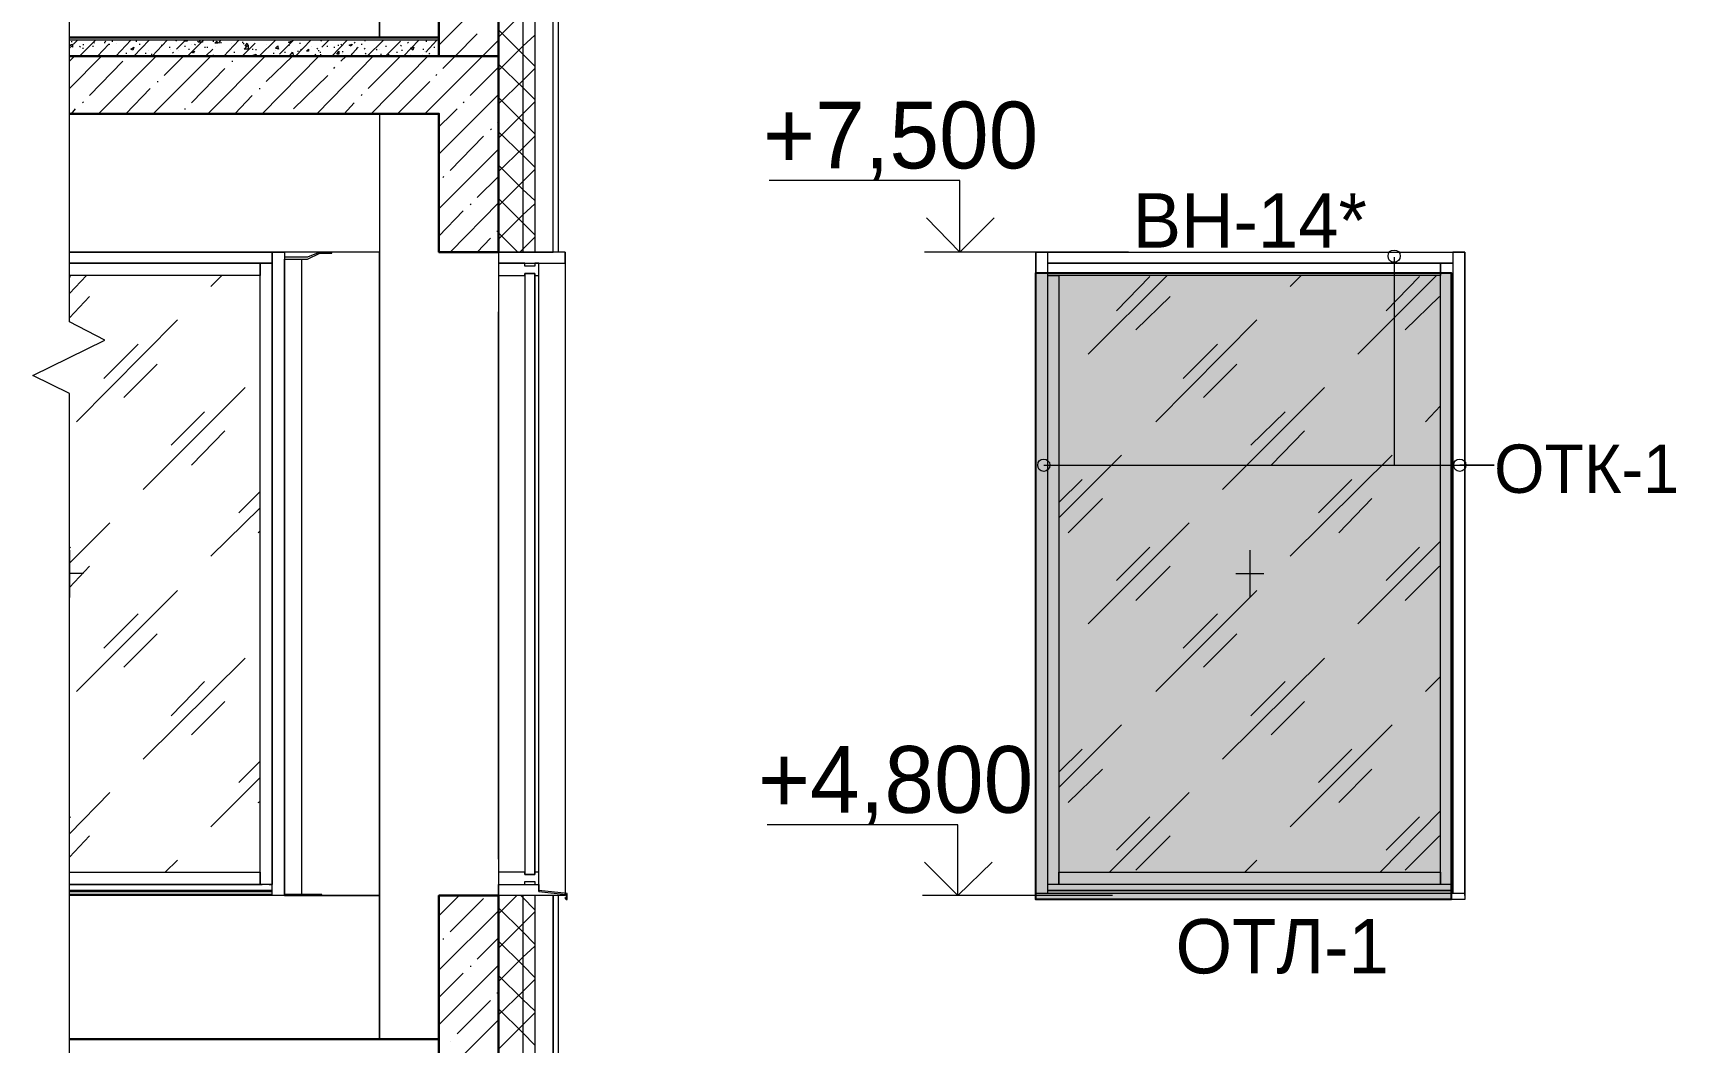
# Model space of a CAD drawing. Header units: millimetres. Extents: x 2294 to 908349, y -83289 to 219220.
# Drawn here: x 334129 to 341268, y -33109 to -28741 of the extents above; entities that cross this region are included whole.
import ezdxf

# ---------------------------------------------------------------- set-up
doc = ezdxf.new("R2010")
doc.units = ezdxf.units.MM
doc.layers.add('PDF _Геометрия', color=7, linetype='Continuous')
doc.layers.add('PDF _Текст', color=7, linetype='Continuous')

msp = doc.modelspace()

# ---------------------------------------------------------------- hatches: boundary and pattern name
at = {"transparency": 33554551}
h = msp.add_hatch(color=3, dxfattribs=at)
h.dxf.hatch_style = 1
h.paths.add_polyline_path([(338469.7020129045, -29778.73379873624), (340268.7523911451, -29778.73379873624), (340268.7523911451, -32492.125075093), (338469.7020129045, -32492.125075093)])

# ---------------------------------------------------------------- linework, layer by layer
msp.add_lwpolyline([(338469.7020129045, -29778.73379873624), (340268.7523911451, -29778.73379873624), (340268.7523911451, -32492.125075093), (338469.7020129045, -32492.125075093)], close=True)
at = {"layer": 'PDF _Геометрия', "lineweight": 9}
for points in [[(334286.1055763871, -38240.74504799163), (334286.1055763871, -30301.96643903991), (334128.7289079153, -30223.27810480492), (334439.1106707421, -30070.27301044809), (334286.1055763871, -29991.5846762131), (334286.1055763871, -22057.17764137546)], [(336380.0895817489, -29689.946061661), (336380.0895817489, -28138.03724771598), (336432.5484713023, -28138.03724771598), (336432.5484713023, -28059.34891348099), (336432.5484713023, -26743.50510219438), (336432.5484713023, -25427.66129086027), (336432.5484713023, -25348.97295667278), (336380.0895817489, -25348.97295667278), (336380.0895817489, -23158.81432057219), (336401.9474523184, -23158.81432057219), (336401.9474523184, -25348.97295667278)], [(336248.9423580565, -23263.73209958384), (336248.9423580565, -25969.73648227891), (336248.9423580565, -28138.03724771598), (336248.9423580565, -29689.946061661)], [(336380.0895817489, -23263.73209958384), (336301.4012475149, -23263.73209958384), (336301.4012475149, -25969.73648227891), (336301.4012475149, -28138.03724771598), (336301.4012475149, -29689.946061661)], [(335628.1788324029, -28138.03724771598), (335628.1788324029, -28758.80077327462), (335628.1788324029, -24750.06730168173)], [(336401.9474523184, -28138.03724771598), (336401.9474523184, -29689.946061661)], [(334286.1055763871, -28841.86068167118), (335886.1017056764, -28841.86068167118), (335886.1017056764, -28771.91549566342), (335886.1017056764, -28763.17234743619), (335886.1017056764, -28758.80077327462), (334286.1055763871, -28758.80077327462)], [(335886.1017056764, -28763.17234743619), (334286.1055763871, -28763.17234743619)], [(335886.1017056764, -28771.91549566342), (334286.1055763871, -28771.91549566342)], [(335628.1788324029, -29091.04040671745), (335628.1788324029, -33095.4023041972), (335628.1788324029, -32474.63877859106), (334286.1055763871, -32474.63877859106)], [(334286.1055763871, -29091.04040671745), (335628.1788324029, -29091.04040671745), (335628.1788324029, -29689.946061661), (334286.1055763871, -29689.946061661), (335138.5625305367, -29689.946061661), (335164.7919752193, -29689.946061661), (335164.7919752193, -29738.03337705275), (335138.5625305367, -29738.03337705275), (334286.1055763871, -29738.03337705275), (335112.3330857609, -29738.03337705275), (335112.3330857609, -29790.49226655858), (334286.1055763871, -29790.49226655858)], [(338871.8868324016, -29689.946061661), (338268.6096032974, -29689.946061661), (338141.8339536232, -29689.946061661), (338141.8339536232, -29379.56429888168), (337315.6064441544, -29379.56429888168)], [(336432.5484713023, -29689.946061661), (336432.5484713023, -29764.26282178191), (336432.5484713023, -31080.10663306946), (336432.5484713023, -32400.32201851672), (336432.5484713023, -32465.89563036384), (336432.5484713023, -32474.63877859106), (336144.024579138, -32474.63877859106), (336144.024579138, -32426.55146324588), (336257.6855062828, -32426.55146324588), (336301.4012475149, -32426.55146324588), (336318.8875439693, -32426.55146324588), (336318.8875439693, -31080.10663306946), (336318.8875439693, -29738.03337705275)], [(338299.2106220932, -29689.946061661), (337988.8288593614, -29689.946061661)], [(338522.1609023628, -32465.89563036384), (338522.1609023628, -32400.32201851672), (338522.1609023628, -29764.26282178191), (338522.1609023628, -29689.946061661), (338469.7020129045, -29689.946061661), (338469.7020129045, -29764.26282178191), (338469.7020129045, -32400.32201851672), (338469.7020129045, -32474.63877859106), (338469.7020129045, -29689.946061661), (340327.6210156572, -29689.946061661), (340327.6210156572, -32474.63877859106), (340327.6210156572, -32400.32201851672), (340327.6210156572, -29764.26282178191), (340327.6210156572, -29689.946061661), (340275.1621261989, -29689.946061661), (340275.1621261989, -29764.26282178191), (340275.1621261989, -32400.32201851672), (340275.1621261989, -32465.89563036384)], [(335151.677252878, -32426.55146324588), (335164.7919752193, -32426.55146324588), (335112.3330857609, -32426.55146324588), (335112.3330857609, -29764.26282178191), (335112.3330857609, -29738.03337705275), (335164.7919752193, -29738.03337705275), (335164.7919752193, -29764.26282178191), (335164.7919752193, -32426.55146324588), (334286.1055763871, -32426.55146324588)], [(336144.024579138, -29738.03337705275), (336144.024579138, -31080.10663306946), (336144.024579138, -32426.55146324588), (336144.024579138, -32474.63877859106)], [(340021.6108269435, -29711.80393232359), (340021.6108269435, -30612.34820181923), (340454.3966651433, -30612.34820181923), (340305.7631448996, -30612.34820181923)], [(334286.1055763871, -29869.18060079357), (334360.4223365081, -29790.49226655858)], [(334286.1055763871, -29799.2354147858), (334290.4771505003, -29794.86384062516)], [(334898.1259538126, -29838.57958190376), (334946.2132690628, -29790.49226655858)], [(336257.6855062828, -29790.49226655858), (336257.6855062828, -31080.10663306946), (336257.6855062828, -32374.09257374005)], [(336301.4012475149, -29790.49226655858), (336301.4012475149, -31080.10663306946), (336301.4012475149, -32374.09257374005)], [(338697.0238673822, -30131.47504822863), (339038.0066490048, -29790.49226655858)], [(338819.4279429433, -29943.49736086791), (338963.6898889788, -29794.86384062516)], [(339571.3386921012, -29838.57958190376), (339619.4260075414, -29790.49226655858)], [(339864.2341584736, -30131.47504822863), (340205.2169400961, -29790.49226655858)], [(339986.6382339397, -29943.49736086791), (340130.9001800683, -29794.86384062516)], [(334286.1055763871, -29974.09837975865), (334373.5370589425, -29882.29532313487)], [(338902.4878511974, -30026.55726921698), (339051.1213714411, -29882.29532313487)], [(340069.6981421937, -30026.55726921698), (340218.3316625324, -29882.29532313487)], [(334316.706595276, -30424.37051445851), (334753.8640076839, -29982.84152798587)], [(336144.024579138, -32317.26211012108), (336144.024579138, -29947.86893498199)], [(338989.9193337546, -30424.37051445851), (339427.0767460675, -29982.84152798587)], [(334434.739096629, -30236.39282719279), (334583.3726168727, -30087.75930695003)], [(339107.9518351075, -30236.39282719279), (339256.5853551612, -30087.75930695003)], [(334522.1705789962, -30319.45273549436), (334666.4325251267, -30175.19078941224)], [(339195.3833174747, -30319.45273549436), (339339.6452636053, -30175.19078941224)], [(334605.2304874402, -30717.26598078338), (335046.7594738663, -30275.73699431075)], [(339278.4432259188, -30717.26598078338), (339719.9722123449, -30275.73699431075)], [(334727.6345630013, -30524.91671935702), (334871.8965090369, -30380.6547732749)], [(339400.8473012899, -30524.91671935702), (339549.4808215336, -30380.6547732749)], [(340157.1296248459, -30424.37051445851), (340222.7032366456, -30354.42532854574)], [(334815.0660453686, -30612.34820181923), (334959.3279914991, -30463.71468157647)], [(339488.2787838471, -30612.34820181923), (339632.5407299758, -30463.71468157647)], [(338504.6746060033, -30612.34820181923), (340454.3966651433, -30612.34820181923)], [(338570.248217803, -30839.67005629698), (338841.2858135109, -30568.63246058812)], [(339571.3386921012, -31005.78987294761), (340012.8676787172, -30568.63246058812)], [(338570.248217803, -30774.09644440329), (338670.7944226065, -30673.55023955228)], [(339693.7427676623, -30817.81218563439), (339838.0047136978, -30673.55023955228)], [(335020.5300291837, -30817.81218563439), (335112.3330857609, -30726.00912901061)], [(338609.59238492, -30905.2436681441), (338758.2259050687, -30756.61014790135)], [(339781.1742500295, -30905.2436681441), (339925.43619616, -30756.61014790135)], [(334898.1259538126, -31005.78987294761), (335112.3330857609, -30795.95431501837)], [(334286.1055763871, -31036.39089183742), (334460.9685413116, -30861.5279268655)], [(335103.5899375328, -30905.2436681441), (335112.3330857609, -30896.50051986938)], [(338697.0238673822, -31298.68533927249), (339134.1812797901, -30861.5279268655)], [(334286.1055763871, -30970.81727999123), (334290.4771505003, -30966.44570587715)], [(334286.1055763871, -30979.56042821845), (334286.1055763871, -31185.02441203361)], [(338819.4279429433, -31110.70765195927), (338963.6898889788, -30966.44570587715)], [(339396.4757272718, -30979.56042821845), (339396.4757272718, -31185.02441203361)], [(339864.2341584736, -31298.68533927249), (340222.7032366456, -30940.21626110049)], [(339986.6382339397, -31110.70765195927), (340130.9001800683, -30966.44570587715)], [(334286.1055763871, -31141.30867080251), (334373.5370589425, -31049.50561422622)], [(338902.4878511974, -31198.13913442148), (339051.1213714411, -31049.50561422622)], [(340069.6981421937, -31198.13913442148), (340218.3316625324, -31049.50561422622)], [(334347.3076141668, -31080.10663306946), (334286.1055763871, -31080.10663306946)], [(339335.2736893953, -31080.10663306946), (339457.6777649564, -31080.10663306946)], [(334316.706595276, -31591.58080554986), (334753.8640076839, -31154.42339319037)], [(338989.9193337546, -31591.58080554986), (339427.0767460675, -31154.42339319037)], [(334434.739096629, -31403.60311823664), (334583.3726168727, -31254.96959804138)], [(339107.9518351075, -31403.60311823664), (339256.5853551612, -31254.96959804138)], [(334522.1705789962, -31486.66302658571), (334666.4325251267, -31342.40108050359)], [(339195.3833174747, -31486.66302658571), (339339.6452636053, -31342.40108050359)], [(334605.2304874402, -31884.47627187474), (335046.7594738663, -31447.31885946775)], [(339278.4432259188, -31884.47627187474), (339719.9722123449, -31447.31885946775)], [(334727.6345630013, -31696.49858451402), (334871.8965090369, -31547.86506436625)], [(339400.8473012899, -31696.49858451402), (339549.4808215336, -31547.86506436625)], [(340157.1296248459, -31591.58080554986), (340222.7032366456, -31526.00719370274)], [(334815.0660453686, -31779.55849291058), (334959.3279914991, -31635.29654682847)], [(339488.2787838471, -31779.55849291058), (339632.5407299758, -31635.29654682847)], [(338570.248217803, -32006.88034734083), (338841.2858135109, -31735.84275163198)], [(339571.3386921012, -32177.37173819961), (340012.8676787172, -31735.84275163198)], [(335020.5300291837, -31985.02247672575), (335112.3330857609, -31893.21942010196)], [(338570.248217803, -31941.30673549464), (338670.7944226065, -31840.76053059613)], [(339693.7427676623, -31985.02247672575), (339838.0047136978, -31840.76053059613)], [(334898.1259538126, -32177.37173819961), (335112.3330857609, -31963.16460610973)], [(338609.59238492, -32072.45395918796), (338758.2259050687, -31928.19201310584)], [(339781.1742500295, -32072.45395918796), (339925.43619616, -31928.19201310584)], [(334286.1055763871, -32207.97275704285), (334460.9685413116, -32028.73821795685)], [(338788.8269239594, -32374.09257374005), (339134.1812797901, -32028.73821795685)], [(335103.5899375328, -32072.45395918796), (335112.3330857609, -32068.08238507388)], [(339960.4087892589, -32374.09257374005), (340222.7032366456, -32107.42655219184)], [(334286.1055763871, -32138.02757108165), (334290.4771505003, -32133.65599692101)], [(338801.9416463939, -32474.63877859106), (338303.5821962063, -32474.63877859106), (338133.090805395, -32474.63877859106), (338133.090805395, -32168.62858992489), (337306.8632960212, -32168.62858992489)], [(338819.4279429433, -32277.91794300312), (338963.6898889788, -32133.65599692101)], [(339986.6382339397, -32277.91794300312), (340130.9001800683, -32133.65599692101)], [(334286.1055763871, -32308.51896189293), (334373.5370589425, -32216.71590531757)], [(338902.4878511974, -32365.34942546533), (339051.1213714411, -32216.71590531757)], [(340069.6981421937, -32365.34942546533), (340218.3316625324, -32216.71590531757)], [(334701.4051182256, -32374.09257374005), (334753.8640076839, -32321.63368428173)], [(339374.6178565142, -32374.09257374005), (339427.0767460675, -32321.63368428173)], [(334286.1055763871, -32374.09257374005), (335112.3330857609, -32374.09257374005), (335112.3330857609, -32426.55146324588), (334286.1055763871, -32426.55146324588), (335112.3330857609, -32426.55146324588), (335121.0762340822, -32426.55146324588)], [(335164.7919752193, -32470.26720447699), (334286.1055763871, -32470.26720447699)], [(336248.9423580565, -32474.63877859106), (336248.9423580565, -34026.54759258265)], [(336301.4012475149, -32474.63877859106), (336301.4012475149, -34026.54759258265)], [(336380.0895817489, -32474.63877859106), (336380.0895817489, -34026.54759258265), (336432.5484713023, -34026.54759258265), (336432.5484713023, -34100.86435265699), (336432.5484713023, -35421.07973805768), (336432.5484713023, -36736.92354939179), (336432.5484713023, -36815.61188362679), (336380.0895817489, -36815.61188362679), (336380.0895817489, -37383.91651972709)], [(336401.9474523184, -32474.63877859106), (336401.9474523184, -34026.54759258265)], [(338290.4674738669, -32474.63877859106), (337980.0857111332, -32474.63877859106)], [(340327.6210156572, -32461.52405620227), (340327.6210156572, -32465.89563036384), (338469.7020129045, -32465.89563036384), (338469.7020129045, -32461.52405620227)], [(340327.6210156572, -32465.89563036384), (340327.6210156572, -32492.125075093), (338469.7020129045, -32492.125075093), (338469.7020129045, -32465.89563036384)], [(340275.1621261989, -32426.55146324588), (338522.1609023628, -32426.55146324588)], [(340275.1621261989, -32452.78090797504), (338522.1609023628, -32452.78090797504), (340275.1621261989, -32452.78090797504)], [(340275.1621261989, -32452.78090797504), (338522.1609023628, -32452.78090797504)], [(338469.7020129045, -32492.125075093), (338469.7020129045, -32483.38192681829)], [(340327.6210156572, -32483.38192681829), (340327.6210156572, -32492.125075093)], [(334286.1055763871, -33178.46221254626), (335886.1017056764, -33178.46221254626), (335886.1017056764, -33112.88860065164), (335886.1017056764, -33099.77387831034), (335886.1017056764, -33095.4023041972), (334286.1055763871, -33095.4023041972)], [(335886.1017056764, -33099.77387831034), (334286.1055763871, -33099.77387831034)], [(335781.1839266648, -33095.4023041972), (335886.1017056764, -33095.4023041972)]]:
    msp.add_lwpolyline(points, dxfattribs=at)
for points in [[(336144.024579138, -23263.73209958384), (336144.024579138, -25969.73648227891), (336144.024579138, -28138.03724771598), (336144.024579138, -29689.946061661), (336248.9423580565, -29689.946061661), (336301.4012475149, -29689.946061661), (336380.0895817489, -29689.946061661), (336380.0895817489, -28138.03724771598), (336380.0895817489, -25969.73648227891), (336380.0895817489, -23263.73209958384), (336301.4012475149, -23263.73209958384), (336248.9423580565, -23263.73209958384)], [(335217.2508647726, -32400.32201851672), (335217.2508647726, -32474.63877859106), (335164.7919752193, -32474.63877859106), (335164.7919752193, -32400.32201851672), (335164.7919752193, -29764.26282178191), (335164.7919752193, -29689.946061661), (335217.2508647726, -29689.946061661), (335217.2508647726, -29764.26282178191)], [(335628.1788324029, -32474.63877859106), (335628.1788324029, -29689.946061661), (335217.2508647726, -29689.946061661), (335217.2508647726, -32474.63877859106)], [(335317.7970696692, -29720.54708055081), (335370.2559591294, -29694.31763582164), (335422.7148486809, -29694.31763582164), (335422.7148486809, -29689.946061661), (335370.2559591294, -29689.946061661), (335317.7970696692, -29711.80393232359), (335217.2508647726, -29711.80393232359), (335217.2508647726, -29720.54708055081)], [(338522.1609023628, -29689.946061661), (338544.0187731204, -29689.946061661), (340248.9326814213, -29689.946061661), (340275.1621261989, -29689.946061661), (340275.1621261989, -29738.03337705275), (340248.9326814213, -29738.03337705275), (338544.0187731204, -29738.03337705275), (338522.1609023628, -29738.03337705275)], [(335291.5676248935, -29720.54708055081), (335291.5676248935, -32470.26720447699), (335217.2508647726, -32470.26720447699), (335217.2508647726, -29720.54708055081)], [(340222.7032366456, -29790.49226655858), (338522.1609023628, -29790.49226655858), (338522.1609023628, -29738.03337705275), (340222.7032366456, -29738.03337705275)], [(340222.7032366456, -29764.26282178191), (340222.7032366456, -29738.03337705275), (340275.1621261989, -29738.03337705275), (340275.1621261989, -29764.26282178191), (340275.1621261989, -32426.55146324588), (340222.7032366456, -32426.55146324588)], [(336257.6855062828, -29781.74911828386), (336257.6855062828, -32382.83572201477), (336301.4012475149, -32382.83572201477), (336301.4012475149, -29781.74911828386)], [(338522.1609023628, -32426.55146324588), (338522.1609023628, -29790.49226655858), (338570.248217803, -29790.49226655858), (338570.248217803, -32426.55146324588)], [(340222.7032366456, -32426.55146324588), (338570.248217803, -32426.55146324588), (338570.248217803, -32374.09257374005), (340222.7032366456, -32374.09257374005)], [(334286.1055763871, -32452.78090797504), (335164.7919752193, -32452.78090797504)], [(334286.1055763871, -32457.15248208912), (335164.7919752193, -32457.15248208912)], [(335378.9991073557, -32474.63877859106), (335378.9991073557, -32470.26720447699), (335217.2508647726, -32470.26720447699), (335217.2508647726, -32474.63877859106)], [(336144.024579138, -32474.63877859106), (336144.024579138, -34026.54759258265), (336248.9423580565, -34026.54759258265), (336301.4012475149, -34026.54759258265), (336380.0895817489, -34026.54759258265), (336380.0895817489, -32474.63877859106), (336301.4012475149, -32474.63877859106), (336248.9423580565, -32474.63877859106)], [(336318.8875439693, -32452.78090797504), (336318.8875439693, -32457.15248208912), (336318.8875439693, -32452.78090797504), (336318.8875439693, -32426.55146324588)], [(336441.2916194354, -32465.89563036384), (336318.8875439693, -32452.78090797504), (336318.8875439693, -32457.15248208912), (336436.9200453223, -32470.26720447699), (336436.9200453223, -32492.125075093), (336432.5484713023, -32483.38192681829), (336432.5484713023, -32487.75350097893), (336436.9200453223, -32492.125075093), (336441.2916194354, -32492.125075093)]]:
    msp.add_lwpolyline(points, close=True, dxfattribs=at)
at = {"layer": 'PDF _Геометрия', "lineweight": 30}
for points in [[(336144.024579138, -28841.86068167118), (336144.024579138, -28138.03724771598), (335886.1017056764, -28138.03724771598), (335886.1017056764, -28841.86068167118)], [(336144.024579138, -33178.46221254626), (336144.024579138, -32474.63877859106), (335886.1017056764, -32474.63877859106), (335886.1017056764, -33178.46221254626)]]:
    msp.add_lwpolyline(points, close=True, dxfattribs=at)
at = {"layer": 'PDF _Геометрия', "color": 250, "lineweight": 9, "true_color": 0x1d1d1d}
for points in [[(335886.1017056764, -28793.7733662785), (336144.024579138, -28535.85049295845)], [(336144.024579138, -28758.80077327462), (336248.9423580565, -28653.88299431046), (336301.4012475149, -28601.42410480464)], [(335903.5880022258, -28894.31957112951), (335956.0468916842, -28841.86068167118), (336052.2215224677, -28745.68605088675)], [(336301.4012475149, -28885.57642290229), (336248.9423580565, -28833.11753339646), (336144.024579138, -28728.19975443231)], [(336144.024579138, -28903.06271935673), (336248.9423580565, -28798.14494039258), (336301.4012475149, -28750.0576250474)], [(334286.1055763871, -28806.8880886673), (334290.4771505003, -28802.51651455322)], [(334294.8487247084, -28776.28706977656), (334294.8487247084, -28780.65864393814)], [(334303.5918728416, -28789.40179216536), (334321.078169391, -28771.91549566342)], [(334329.8213176173, -28841.86068167118), (334399.7665036251, -28771.91549566342)], [(334329.8213176173, -28798.14494039258), (334334.1928918255, -28802.51651455322)], [(334342.9360399586, -28806.8880886673), (334347.3076141668, -28806.8880886673)], [(334347.3076141668, -28793.7733662785), (334347.3076141668, -28789.40179216536)], [(334386.6517812838, -28798.14494039258), (334391.0233553038, -28798.14494039258)], [(334391.0233553038, -28780.65864393814), (334395.3949295119, -28785.03021800471)], [(334408.5096518532, -28841.86068167118), (334456.5969671984, -28789.40179216536), (334460.9685413116, -28789.40179216536)], [(334439.1106707421, -28785.03021800471), (334439.1106707421, -28780.65864393814), (334443.4822447621, -28776.28706977656)], [(334439.1106707421, -28841.86068167118), (334439.1106707421, -28837.48910751054)], [(334469.7116895379, -28776.28706977656), (334474.083263746, -28776.28706977656)], [(334487.1979860873, -28841.86068167118), (334552.7715979819, -28771.91549566342)], [(334491.5695602954, -28785.03021800471), (334491.5695602954, -28785.03021800471)], [(334530.9137274143, -28828.74595928239), (334535.2853014325, -28828.74595928239)], [(334565.8863203232, -28841.86068167118), (334631.4599322178, -28771.91549566342)], [(334574.6294685495, -28776.28706977656), (334579.0010426645, -28776.28706977656)], [(334587.7441908908, -28789.40179216536), (334592.1157650989, -28789.40179216536)], [(334613.9736356684, -28828.74595928239), (334618.3452097815, -28828.74595928239)], [(334627.0883580078, -28815.63123689452), (334627.0883580078, -28815.63123689452)], [(334640.2030803491, -28833.11753339646), (334644.5746545573, -28833.11753339646)], [(334644.5746545573, -28841.86068167118), (334710.1482664519, -28771.91549566342)], [(334683.9188216762, -28793.7733662785), (334688.2903958843, -28793.7733662785)], [(334718.8914145851, -28802.51651455322), (334723.2629887932, -28802.51651455322)], [(334723.2629887932, -28811.25966278045), (334723.2629887932, -28811.25966278045)], [(334732.0061370195, -28828.74595928239), (334736.3777111345, -28824.37438512174)], [(334745.1208593608, -28771.91549566342), (334749.4924335689, -28776.28706977656)], [(334749.4924335689, -28811.25966278045), (334788.8366005928, -28771.91549566342)], [(334758.2355817021, -28815.63123689452), (334758.2355817021, -28815.63123689452)], [(334793.208174801, -28771.91549566342), (334797.5797488191, -28776.28706977656), (334784.4650264797, -28776.28706977656), (334784.4650264797, -28771.91549566342)], [(334784.4650264797, -28798.14494039258), (334788.8366005928, -28798.14494039258)], [(334797.5797488191, -28841.86068167118), (334867.5249348269, -28771.91549566342)], [(334801.9513230291, -28811.25966278045), (334806.3228971423, -28811.25966278045)], [(334815.0660453686, -28789.40179216536), (334815.0660453686, -28789.40179216536)], [(334828.1807677099, -28789.40179216536), (334832.552341918, -28793.7733662785)], [(334841.2954901461, -28776.28706977656), (334845.6670642593, -28780.65864393814)], [(334863.1533607137, -28771.91549566342), (334863.1533607137, -28780.65864393814), (334845.6670642593, -28780.65864393814), (334854.4102124874, -28771.91549566342)], [(334871.8965090369, -28802.51651455322), (334876.268083055, -28802.51651455322)], [(334876.268083055, -28841.86068167118), (334906.8691019458, -28811.25966278045)], [(334880.6396572632, -28802.51651455322), (334885.0112313763, -28802.51651455322)], [(334906.8691019458, -28776.28706977656), (334911.2406761539, -28776.28706977656)], [(334906.8691019458, -28837.48910751054), (334911.2406761539, -28837.48910751054)], [(334919.9838243802, -28798.14494039258), (334919.9838243802, -28798.14494039258)], [(334933.0985467215, -28785.03021800471), (334941.8416949497, -28771.91549566342)], [(334937.4701209296, -28771.91549566342), (334937.4701209296, -28776.28706977656)], [(334941.8416949497, -28780.65864393814), (334941.8416949497, -28785.03021800471)], [(334954.956417291, -28841.86068167118), (335020.5300291837, -28771.91549566342)], [(334981.1858620667, -28806.8880886673), (334981.1858620667, -28806.8880886673)], [(334989.929010388, -28785.03021800471), (334989.929010388, -28785.03021800471)], [(334998.6721586161, -28824.37438512174), (335003.0437327293, -28824.37438512174)], [(335033.644751525, -28780.65864393814), (335038.0163257332, -28780.65864393814)], [(335033.644751525, -28841.86068167118), (335090.4752151915, -28785.03021800471)], [(335038.0163257332, -28785.03021800471), (335042.3878998463, -28789.40179216536)], [(335077.3604928502, -28811.25966278045), (335081.7320669652, -28811.25966278045)], [(335081.7320669652, -28841.86068167118), (335081.7320669652, -28837.48910751054), (335094.8467893996, -28833.11753339646), (335090.4752151915, -28841.86068167118)], [(335094.8467893996, -28815.63123689452), (335094.8467893996, -28811.25966278045)], [(335107.9615117409, -28841.86068167118), (335177.9066976537, -28771.91549566342)], [(335138.5625305367, -28789.40179216536), (335138.5625305367, -28789.40179216536)], [(335169.1635494274, -28828.74595928239), (335173.5351236355, -28828.74595928239)], [(335177.9066976537, -28815.63123689452), (335177.9066976537, -28815.63123689452)], [(335186.6498459768, -28798.14494039258), (335191.021419995, -28798.14494039258)], [(335195.3929942031, -28833.11753339646), (335256.5950317946, -28771.91549566342)], [(335217.2508647726, -28824.37438512174), (335221.6224388857, -28824.37438512174)], [(335234.737161227, -28793.7733662785), (335239.1087354352, -28793.7733662785)], [(335239.1087354352, -28841.86068167118), (335252.2234577765, -28824.37438512174), (335256.5950317946, -28841.86068167118)], [(335247.8518836615, -28828.74595928239), (335252.2234577765, -28828.74595928239)], [(335265.3381802109, -28841.86068167118), (335330.9117920105, -28771.91549566342)], [(335274.0813283441, -28820.00281105516), (335278.4529025522, -28820.00281105516)], [(335282.8244765722, -28785.03021800471), (335287.1960507804, -28785.03021800471)], [(335287.1960507804, -28815.63123689452), (335291.5676248935, -28811.25966278045)], [(335335.2833660305, -28798.14494039258), (335335.2833660305, -28798.14494039258)], [(335344.0265144468, -28841.86068167118), (335352.76966258, -28833.11753339646)], [(335357.1412367881, -28806.8880886673), (335361.5128108063, -28811.25966278045)], [(335365.8843850144, -28820.00281105516), (335365.8843850144, -28815.63123689452)], [(335370.2559591294, -28824.37438512174), (335374.6275331476, -28824.37438512174)], [(335374.6275331476, -28776.28706977656), (335378.9991073557, -28771.91549566342)], [(335374.6275331476, -28837.48910751054), (335374.6275331476, -28833.11753339646)], [(335378.9991073557, -28802.51651455322), (335409.6001262465, -28771.91549566342)], [(335400.8569779252, -28798.14494039258), (335405.2285521333, -28798.14494039258)], [(335422.7148486809, -28841.86068167118), (335488.2884604805, -28771.91549566342)], [(335431.457996814, -28802.51651455322), (335435.8295710222, -28802.51651455322)], [(335448.9442933635, -28793.7733662785), (335453.3158673835, -28793.7733662785)], [(335462.0590157998, -28789.40179216536), (335466.4305898179, -28793.7733662785)], [(335470.8021639329, -28824.37438512174), (335470.8021639329, -28820.00281105516)], [(335470.8021639329, -28828.74595928239), (335470.8021639329, -28828.74595928239)], [(335501.4031829168, -28841.86068167118), (335536.3757758257, -28802.51651455322)], [(335510.14633105, -28828.74595928239), (335510.14633105, -28833.11753339646)], [(335518.8894792763, -28785.03021800471), (335523.2610534844, -28780.65864393814)], [(335527.6326275994, -28806.8880886673), (335532.0042016176, -28806.8880886673)], [(335549.490498167, -28789.40179216536), (335553.8620723751, -28789.40179216536)], [(335562.6052206033, -28811.25966278045), (335566.9767947164, -28806.8880886673)], [(335566.9767947164, -28776.28706977656), (335566.9767947164, -28771.91549566342)], [(335566.9767947164, -28828.74595928239), (335571.3483687346, -28833.11753339646)], [(335588.834665284, -28841.86068167118), (335584.4630911709, -28841.86068167118), (335584.4630911709, -28833.11753339646), (335575.7199429446, -28841.86068167118), (335645.6651289524, -28771.91549566342)], [(335575.7199429446, -28771.91549566342), (335575.7199429446, -28771.91549566342)], [(335615.0641100616, -28811.25966278045), (335619.4356842698, -28815.63123689452)], [(335628.1788324029, -28811.25966278045), (335628.1788324029, -28811.25966278045)], [(335632.5504066111, -28833.11753339646), (335636.9219806292, -28833.11753339646)], [(335654.4082771786, -28841.86068167118), (335719.9818889783, -28776.28706977656)], [(335654.4082771786, -28798.14494039258), (335658.7798513868, -28798.14494039258)], [(335667.5229995199, -28833.11753339646), (335667.5229995199, -28837.48910751054)], [(335702.4955925238, -28824.37438512174), (335706.867166637, -28824.37438512174)], [(335719.9818889783, -28793.7733662785), (335724.3534631864, -28798.14494039258)], [(335724.3534631864, -28815.63123689452), (335728.7250372064, -28815.63123689452)], [(335733.0966114146, -28841.86068167118), (335798.6702232142, -28771.91549566342)], [(335750.582907964, -28785.03021800471), (335754.9544819822, -28780.65864393814)], [(335763.6976303034, -28837.48910751054), (335768.0692043235, -28841.86068167118)], [(335811.7849456486, -28841.86068167118), (335816.1565197636, -28837.48910751054)], [(335816.1565197636, -28811.25966278045), (335820.5280937818, -28811.25966278045)], [(335824.8996679899, -29091.04040671745), (336074.0793930371, -28841.86068167118), (336144.024579138, -28771.91549566342)], [(335824.8996679899, -28820.00281105516), (335824.8996679899, -28820.00281105516)], [(335829.2712421981, -28824.37438512174), (335877.3585574483, -28771.91549566342)], [(335829.2712421981, -28776.28706977656), (335833.6428162181, -28776.28706977656)], [(335842.3859645394, -28833.11753339646), (335846.7575385575, -28828.74595928239)], [(335864.243835107, -28802.51651455322), (335868.6154093151, -28802.51651455322)], [(334286.1055763871, -28981.75105359172), (334425.9959484027, -28841.86068167118)], [(334286.1055763871, -28863.7185522397), (334307.9634470497, -28841.86068167118)], [(334373.5370589425, -29012.35207248246), (334517.799004978, -28863.7185522397)], [(334412.8812260614, -29091.04040671745), (334662.0609511067, -28841.86068167118)], [(334648.9462287654, -29091.04040671745), (334898.1259538126, -28841.86068167118)], [(334697.0335440156, -28924.92059002025), (334780.0934524597, -28841.86068167118)], [(334718.8914145851, -28841.86068167118), (334718.8914145851, -28841.86068167118)], [(334815.0660453686, -29042.95309137227), (334959.3279914991, -28894.31957112951)], [(334885.0112313763, -29091.04040671745), (335134.1909565185, -28841.86068167118)], [(334989.929010388, -28863.7185522397), (334994.300584408, -28863.7185522397)], [(335121.0762340822, -29091.04040671745), (335365.8843850144, -28841.86068167118)], [(335138.5625305367, -28951.15003474941), (335252.2234577765, -28841.86068167118)], [(335239.1087354352, -28841.86068167118), (335239.1087354352, -28841.86068167118)], [(335357.1412367881, -29091.04040671745), (335601.9493877203, -28841.86068167118)], [(335431.457996814, -28894.31957112951), (335435.8295710222, -28889.94799701637)], [(335462.0590157998, -28863.7185522397), (335483.9168863674, -28841.86068167118)], [(335580.0915171527, -28981.75105359172), (335719.9818889783, -28841.86068167118)], [(335593.2062394922, -29091.04040671745), (335838.0143903312, -28841.86068167118)], [(336021.6205035788, -29012.35207248246), (336144.024579138, -28889.94799701637)], [(336301.4012475149, -29029.8383689844), (336248.9423580565, -28977.37947947858), (336144.024579138, -28876.83327462757)], [(336144.024579138, -29047.32466543885), (336248.9423580565, -28946.77846063534), (336301.4012475149, -28894.31957112951)], [(334530.9137274143, -29091.04040671745), (334635.831506331, -28981.75105359172)], [(334666.4325251267, -28951.15003474941), (334670.8040993349, -28951.15003474941)], [(335107.9615117409, -28981.75105359172), (335112.3330857609, -28981.75105359172)], [(335256.5950317946, -29069.18253610143), (335405.2285521333, -28924.92059002025)], [(335706.867166637, -29091.04040671745), (335846.7575385575, -28951.15003474941)], [(335872.9869833351, -28924.92059002025), (335877.3585574483, -28920.54901585868)], [(334342.9360399586, -29042.95309137227), (334347.3076141668, -29038.58151721163)], [(335003.0437327293, -29091.04040671745), (335077.3604928502, -29012.35207248246)], [(335475.1737381411, -29091.04040671745), (335518.8894792763, -29042.95309137227)], [(335549.490498167, -29012.35207248246), (335553.8620723751, -29007.98049832182)], [(335886.1017056764, -29265.90337168938), (336060.9646706958, -29091.04040671745), (336144.024579138, -29007.98049832182)], [(335991.0194846881, -29042.95309137227), (335995.3910588012, -29038.58151721163)], [(336301.4012475149, -29178.47188917967), (336248.9423580565, -29126.01299967384), (336144.024579138, -29021.09522070969)], [(336144.024579138, -29195.95818568161), (336248.9423580565, -29091.04040671745), (336301.4012475149, -29038.58151721163)], [(334294.8487247084, -29091.04040671745), (334312.3350210679, -29069.18253610143)], [(334784.4650264797, -29069.18253610143), (334788.8366005928, -29069.18253610143)], [(335886.1017056764, -29147.87087033736), (335942.9321693429, -29091.04040671745), (335964.7900399105, -29069.18253610143)], [(336139.6530049299, -29130.38457383541), (336144.024579138, -29126.01299967384)], [(335934.1890211147, -29335.84855765058), (336078.4509672453, -29187.21503745439)], [(336109.051986041, -29160.98559272522), (336113.4235601542, -29156.61401856458)], [(336301.4012475149, -29322.73383526178), (336248.9423580565, -29270.27494575595), (336144.024579138, -29169.72874095244)], [(336144.024579138, -29340.22013176372), (336248.9423580565, -29239.67392691271), (336301.4012475149, -29187.21503745439)], [(335886.1017056764, -29501.96837434778), (336144.024579138, -29244.04550102679)], [(336301.4012475149, -29466.9957813439), (336248.9423580565, -29418.90846599871), (336144.024579138, -29313.99068703456)], [(336144.024579138, -29488.85365200648), (336248.9423580565, -29383.93587304233), (336301.4012475149, -29331.4769835365)], [(335903.5880022258, -29366.44957649289), (335907.959576434, -29362.07800237974)], [(336052.2215224677, -29453.8810589551), (336144.024579138, -29362.07800237974)], [(335934.1890211147, -29689.946061661), (336144.024579138, -29475.73892961862)], [(336021.6205035788, -29484.48207784584), (336025.9920777869, -29480.11050373176)], [(336301.4012475149, -29615.62930158665), (336248.9423580565, -29563.17041208083), (336144.024579138, -29458.25263311667)], [(336144.024579138, -29633.1155980886), (336248.9423580565, -29528.19781912444), (336301.4012475149, -29480.11050373176)], [(335886.1017056764, -29620.00087570073), (335991.0194846881, -29510.7115226225)], [(336139.6530049299, -29602.51457919879), (336139.6530049299, -29598.14300508471)], [(336227.084487299, -29689.946061661), (336144.024579138, -29606.88615335943)], [(336235.8276357152, -29689.946061661), (336248.9423580565, -29676.8313393197), (336301.4012475149, -29624.37244981388)], [(336052.2215224677, -29689.946061661), (336109.051986041, -29628.74402392795)], [(335886.1017056764, -32562.07026105328), (335973.5331882336, -32474.63877859106)], [(336144.024579138, -32553.32711282605), (336222.712913279, -32474.63877859106)], [(336301.4012475149, -32535.84081632411), (336248.9423580565, -32483.38192681829), (336240.1992097334, -32474.63877859106)], [(335886.1017056764, -32798.13526375825), (336144.024579138, -32540.21239043726)], [(335934.1890211147, -32632.01544706104), (336078.4509672453, -32487.75350097893)], [(336301.4012475149, -32684.47433651937), (336248.9423580565, -32632.01544706104), (336144.024579138, -32527.09766809689)], [(336144.024579138, -32701.96063306881), (336248.9423580565, -32597.04285405716), (336301.4012475149, -32544.58396459883)], [(335903.5880022258, -32662.61646595178), (335907.959576434, -32662.61646595178)], [(336052.2215224677, -32750.04794841399), (336144.024579138, -32658.24489179021)], [(336301.4012475149, -32828.73628264898), (336248.9423580565, -32776.27739314316), (336144.024579138, -32671.359614179)], [(336144.024579138, -32846.22257915093), (336248.9423580565, -32741.30480018677), (336301.4012475149, -32693.21748479409)], [(335886.1017056764, -33034.20026641665), (336144.024579138, -32776.27739314316)], [(335886.1017056764, -32916.1677651112), (335991.0194846881, -32811.24998609954)], [(336021.6205035788, -32780.6489672563), (336025.9920777869, -32780.6489672563)], [(336301.4012475149, -32972.9982287311), (336248.9423580565, -32924.91091338592), (336144.024579138, -32819.99313437426)], [(336144.024579138, -32990.48452523304), (336248.9423580565, -32889.93832033454), (336301.4012475149, -32837.47943087621)], [(336139.6530049299, -32898.68146860925), (336139.6530049299, -32894.30989449611)], [(335964.7900399105, -33073.54443353461), (336109.051986041, -32929.2824874525)], [(336301.4012475149, -33121.63174892636), (336248.9423580565, -33069.17285946803), (336144.024579138, -32964.25508050388)], [(335728.7250372064, -33427.64193759253), (335977.9047622518, -33178.46221254626), (336144.024579138, -33012.34239584813)], [(336144.024579138, -33139.1180454283), (336248.9423580565, -33034.20026641665), (336301.4012475149, -32981.74137695832)], [(335934.1890211147, -33104.14545242442), (335934.1890211147, -33104.14545242442)]]:
    msp.add_lwpolyline(points, dxfattribs=at)
for points in [[(334299.2202987266, -28789.40179216536), (334299.2202987266, -28802.51651455322), (334286.1055763871, -28793.7733662785)], [(334565.8863203232, -28802.51651455322), (334561.5147461151, -28815.63123689452), (334552.7715979819, -28811.25966278045)], [(334828.1807677099, -28820.00281105516), (334823.8091935967, -28828.74595928239), (334815.0660453686, -28824.37438512174)], [(334924.3553984952, -28776.28706977656), (334928.7269725134, -28785.03021800471), (334915.6122501721, -28785.03021800471)], [(335059.8741963026, -28811.25966278045), (335042.3878998463, -28811.25966278045), (335059.8741963026, -28793.7733662785)], [(335055.5026222826, -28785.03021800471), (335059.8741963026, -28798.14494039258), (335046.7594738663, -28798.14494039258)], [(335186.6498459768, -28798.14494039258), (335191.021419995, -28811.25966278045), (335177.9066976537, -28806.8880886673)], [(335247.8518836615, -28776.28706977656), (335243.4803094533, -28785.03021800471), (335234.737161227, -28780.65864393814)], [(335322.1686436892, -28811.25966278045), (335322.1686436892, -28820.00281105516), (335313.4254954611, -28820.00281105516)], [(335453.3158673835, -28820.00281105516), (335453.3158673835, -28833.11753339646), (335444.5727192503, -28833.11753339646)], [(335510.14633105, -28789.40179216536), (335505.7747569368, -28798.14494039258), (335497.0316087087, -28793.7733662785)], [(335776.8123526447, -28802.51651455322), (335772.4407785316, -28815.63123689452), (335763.6976303034, -28806.8880886673)]]:
    msp.add_lwpolyline(points, close=True, dxfattribs=at)
at = {"layer": 'PDF _Геометрия', "lineweight": 30}
msp.add_lwpolyline([(334286.1055763871, -29091.04040671745), (335886.1017056764, -29091.04040671745), (335886.1017056764, -29689.946061661), (336144.024579138, -29689.946061661), (336144.024579138, -29091.04040671745), (336144.024579138, -28841.86068167118), (334286.1055763871, -28841.86068167118)], dxfattribs=at)
at = {"layer": 'PDF _Геометрия', "lineweight": 18}
for points in [[(338290.4674738669, -29541.31254146481), (338141.8339536232, -29689.946061661), (337997.5720074945, -29541.31254146481)], [(338281.7243256387, -32330.37683250895), (338133.090805395, -32474.63877859106), (337988.8288593614, -32330.37683250895)]]:
    msp.add_lwpolyline(points, dxfattribs=at)
at = {"layer": 'PDF _Геометрия', "lineweight": 20}
for points in [[(336432.5484713023, -29738.03337705275), (336432.5484713023, -29689.946061661), (336144.024579138, -29689.946061661), (336144.024579138, -29738.03337705275)], [(336301.4012475149, -29738.03337705275), (336301.4012475149, -29751.14809944155), (336257.6855062828, -29751.14809944155), (336257.6855062828, -29738.03337705275), (336144.024579138, -29738.03337705275), (336144.024579138, -29790.49226655858), (336257.6855062828, -29790.49226655858), (336257.6855062828, -29781.74911828386), (336301.4012475149, -29781.74911828386), (336301.4012475149, -29790.49226655858), (336318.8875439693, -29790.49226655858), (336318.8875439693, -29738.03337705275)], [(336301.4012475149, -32374.09257374005), (336301.4012475149, -32382.83572201477), (336257.6855062828, -32382.83572201477), (336257.6855062828, -32374.09257374005), (336144.024579138, -32374.09257374005), (336144.024579138, -32426.55146324588), (336257.6855062828, -32426.55146324588), (336257.6855062828, -32413.43674085801), (336301.4012475149, -32413.43674085801), (336301.4012475149, -32426.55146324588), (336318.8875439693, -32426.55146324588), (336318.8875439693, -32374.09257374005)]]:
    msp.add_lwpolyline(points, close=True, dxfattribs=at)
at = {"layer": 'PDF _Геометрия', "lineweight": 9}
for points in [[(339995.3813821678, -29707.43235816294), (339995.3813821678, -29689.946061661), (340004.1245303941, -29681.20291343378), (340021.6108269435, -29681.20291343378)], [(339995.3813821678, -29707.43235816294), (339995.3813821678, -29689.946061661), (340004.1245303941, -29681.20291343378), (340021.6108269435, -29681.20291343378)], [(340021.6108269435, -29681.20291343378), (340034.7255492848, -29681.20291343378), (340047.8402716261, -29689.946061661), (340047.8402716261, -29707.43235816294)], [(340021.6108269435, -29681.20291343378), (340034.7255492848, -29681.20291343378), (340047.8402716261, -29689.946061661), (340047.8402716261, -29707.43235816294)], [(340021.6108269435, -29733.6618029396), (340004.1245303941, -29733.6618029396), (339995.3813821678, -29720.54708055081), (339995.3813821678, -29707.43235816294)], [(340021.6108269435, -29733.6618029396), (340004.1245303941, -29733.6618029396), (339995.3813821678, -29720.54708055081), (339995.3813821678, -29707.43235816294)], [(340047.8402716261, -29707.43235816294), (340047.8402716261, -29720.54708055081), (340034.7255492848, -29733.6618029396), (340021.6108269435, -29733.6618029396)], [(340047.8402716261, -29707.43235816294), (340047.8402716261, -29720.54708055081), (340034.7255492848, -29733.6618029396), (340021.6108269435, -29733.6618029396)], [(338478.4451612257, -30612.34820181923), (338478.4451612257, -30594.86190531729), (338487.1883094539, -30586.11875709007), (338504.6746060033, -30586.11875709007)], [(338478.4451612257, -30612.34820181923), (338478.4451612257, -30594.86190531729), (338487.1883094539, -30586.11875709007), (338504.6746060033, -30586.11875709007)], [(338504.6746060033, -30638.57764654839), (338487.1883094539, -30638.57764654839), (338478.4451612257, -30625.46292420803), (338478.4451612257, -30612.34820181923)], [(338504.6746060033, -30638.57764654839), (338487.1883094539, -30638.57764654839), (338478.4451612257, -30625.46292420803), (338478.4451612257, -30612.34820181923)], [(338504.6746060033, -30586.11875709007), (338517.7893283446, -30586.11875709007), (338530.9040506859, -30594.86190531729), (338530.9040506859, -30612.34820181923)], [(338504.6746060033, -30586.11875709007), (338517.7893283446, -30586.11875709007), (338530.9040506859, -30594.86190531729), (338530.9040506859, -30612.34820181923)], [(338530.9040506859, -30612.34820181923), (338530.9040506859, -30625.46292420803), (338517.7893283446, -30638.57764654839), (338504.6746060033, -30638.57764654839)], [(338530.9040506859, -30612.34820181923), (338530.9040506859, -30625.46292420803), (338517.7893283446, -30638.57764654839), (338504.6746060033, -30638.57764654839)], [(340279.533700217, -30612.34820181923), (340279.533700217, -30594.86190531729), (340288.2768485402, -30586.11875709007), (340305.7631448996, -30586.11875709007)], [(340279.533700217, -30612.34820181923), (340279.533700217, -30594.86190531729), (340288.2768485402, -30586.11875709007), (340305.7631448996, -30586.11875709007)], [(340305.7631448996, -30638.57764654839), (340288.2768485402, -30638.57764654839), (340279.533700217, -30625.46292420803), (340279.533700217, -30612.34820181923)], [(340305.7631448996, -30638.57764654839), (340288.2768485402, -30638.57764654839), (340279.533700217, -30625.46292420803), (340279.533700217, -30612.34820181923)], [(340305.7631448996, -30586.11875709007), (340318.8778673359, -30586.11875709007), (340331.9925896754, -30594.86190531729), (340331.9925896754, -30612.34820181923)], [(340305.7631448996, -30586.11875709007), (340318.8778673359, -30586.11875709007), (340331.9925896754, -30594.86190531729), (340331.9925896754, -30612.34820181923)], [(340331.9925896754, -30612.34820181923), (340331.9925896754, -30625.46292420803), (340318.8778673359, -30638.57764654839), (340305.7631448996, -30638.57764654839)], [(340331.9925896754, -30612.34820181923), (340331.9925896754, -30625.46292420803), (340318.8778673359, -30638.57764654839), (340305.7631448996, -30638.57764654839)]]:
    msp.add_open_spline(points, degree=3, dxfattribs=at)

# ---------------------------------------------------------------- texts
at = {"layer": 'PDF _Текст', "attachment_point": 4, "style": ''}
for s, insert, char_height in [('+7,500', (337289.0668286481, -29209.82776824897), 288.7411754641523), ('ВН-14*', (338889.0279387091, -29552.54539414914), 235.2868864584291), ('ОТК-1', (340454.0164557644, -30628.53572750883), 209.3022178996853), ('+4,800', (337267.2092359611, -31998.8259116956), 288.7411754641523), ('ОТЛ-1', (339075.107080488, -32695.63631686242), 235.2868864584291)]:
    msp.add_mtext(s, dxfattribs=dict(at, insert=insert, char_height=char_height))

doc.saveas('drawing.dxf')
